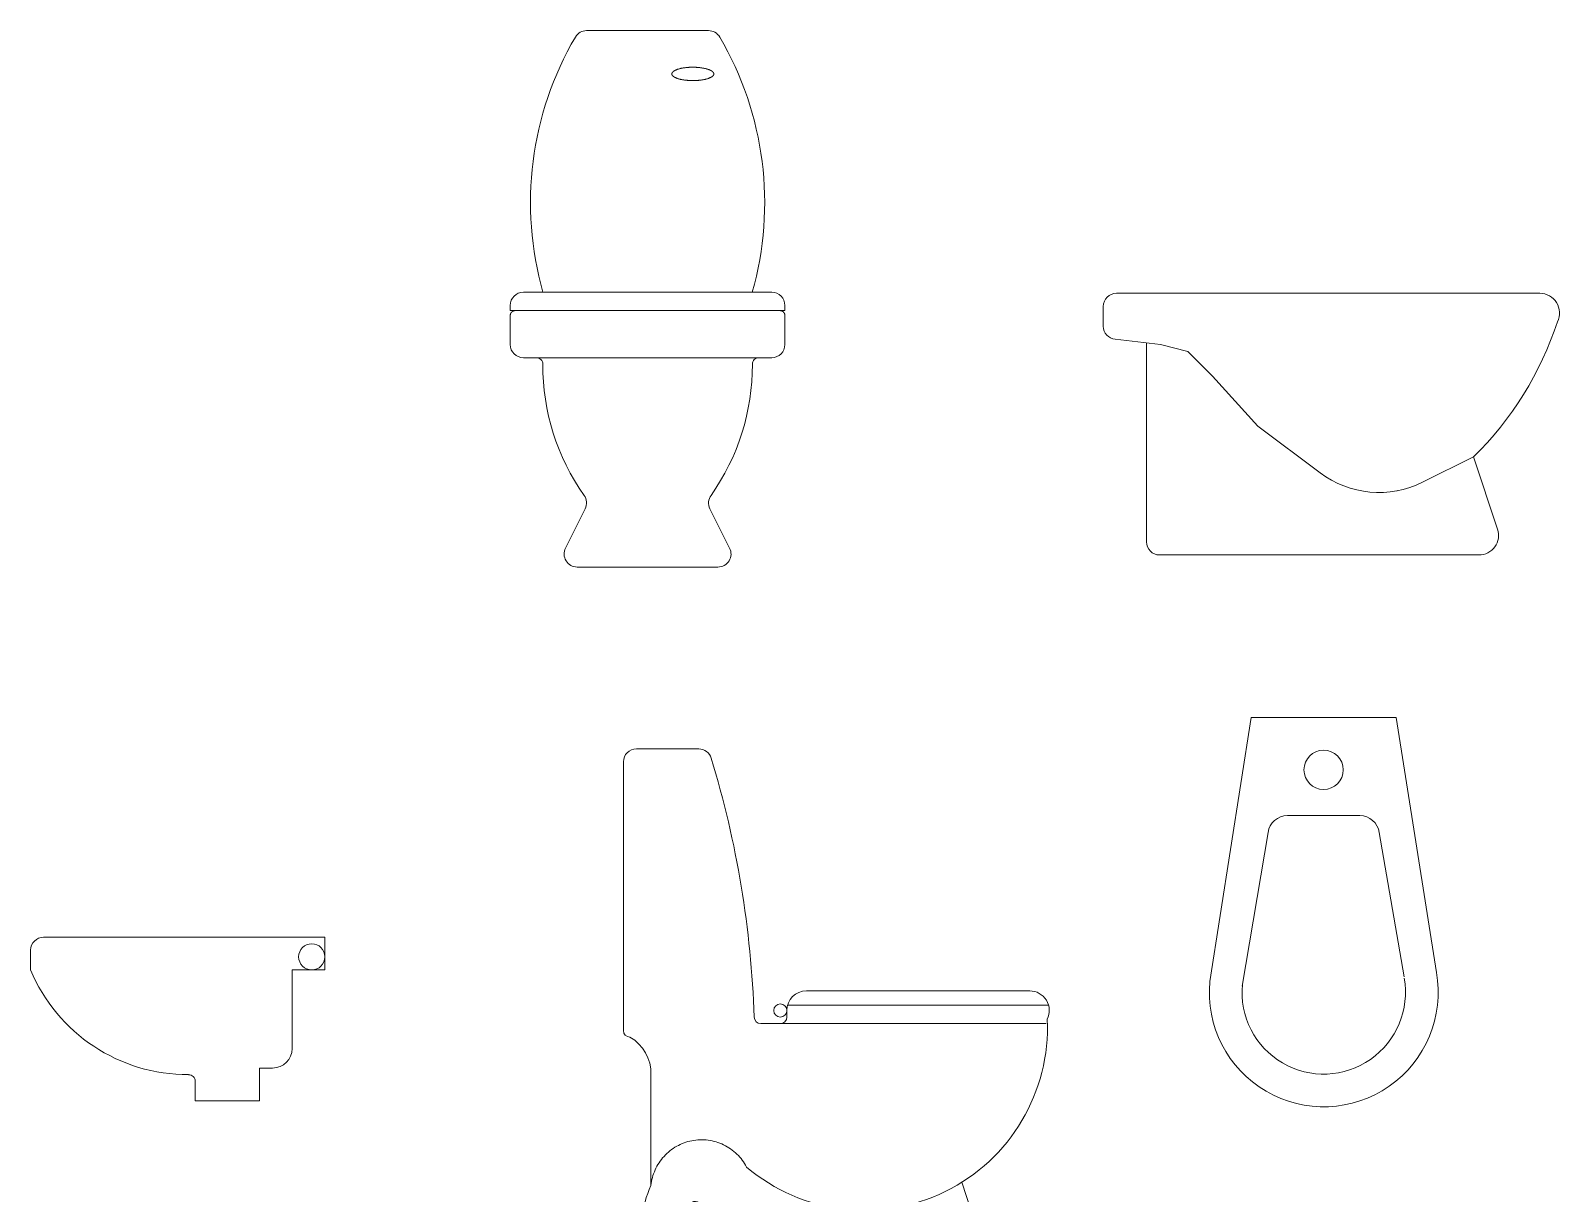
# Model space of a CAD drawing. Header units: centimetres. Extents: x -2385 to -1239, y 2078 to 3034.
# Drawn here: x -1665.9 to -1431.9, y 2856.2 to 3033.9 of the extents above; entities that cross this region are included whole.
import ezdxf

# ---------------------------------------------------------------- set-up
doc = ezdxf.new("R2010")
doc.units = ezdxf.units.CM
doc.header["$LTSCALE"] = 2.54
doc.layers.get('0').update_dxf_attribs({"lineweight": 18})

# ---------------------------------------------------------------- blocks, each defined once
blk = doc.blocks.new('Group-2')
for p, q in [((316.83, 265.13), (359.83, 265.13)), ((359.83, 265.13), (359.83, 260.13)), ((314.83, 263.13), (314.83, 260.13)), ((354.83, 260.13), (354.83, 248.13)), ((359.83, 260.13), (354.83, 260.13)), ((349.83, 245.13), (351.83, 245.13)), ((349.83, 240.13), (349.83, 245.13)), ((340.01, 243.11), (340.01, 240.13)), ((349.83, 240.13), (340.01, 240.13))]:
    blk.add_line(p, q)
blk.add_circle((357.83, 262.13), 2)
for centre, radius, start, end in [((316.83, 263.13), 2, 90, 180), ((338.89, 270.2), 26.08, 202.6894, 270.2465), ((351.83, 248.13), 3, 270, 0), ((339.01, 243.11), 1, 0, 90.2465)]:
    blk.add_arc(centre, radius, start, end)
blk = doc.blocks.new('Group-3')
at = {"linetype": 'Continuous'}
for p, q in [((418.51, 403.72), (399.88, 403.72)), ((390.2, 363.72), (393.2, 363.72)), ((428.2, 363.72), (425.2, 363.72)), ((388.2, 361.72), (388.2, 360.91)), ((430.2, 361.72), (430.2, 360.91)), ((388.2, 360.23), (388.2, 355.72)), ((430.2, 360.24), (430.2, 355.72)), ((390.2, 353.72), (392.18, 353.72)), ((428.2, 353.72), (426.22, 353.72)), ((396.64, 324.61), (399.65, 330.62)), ((421.75, 324.61), (418.74, 330.62)), ((419.96, 321.72), (398.43, 321.72))]:
    blk.add_line(p, q, dxfattribs=at)
for centre, radius, start, end in [((441.43, 377.41), 50.14, 149.6649, 195.845), ((399.88, 401.72), 2, 90, 149.6649), ((418.51, 401.72), 2, 30.3351, 90), ((376.97, 377.41), 50.14, 344.155, 30.3351), ((390.2, 361.72), 2, 90, 180), ((428.2, 361.72), 2, 0, 90), ((390.2, 355.72), 2, 180, 270), ((428.2, 355.72), 2, 270, 0), ((392.18, 352.72), 1, 359.71, 90), ((426.22, 352.72), 1, 90, 180.29), ((427.56, 352.54), 34.39, 179.71, 215.2867), ((390.83, 352.54), 34.39, 324.7133, 0.29), ((397.86, 331.52), 2, 333.4349, 35.2867), ((420.53, 331.52), 2, 144.7133, 206.5651), ((398.43, 323.72), 2, 153.4349, 270), ((419.96, 323.72), 2, 270, 26.5651)]:
    blk.add_arc(centre, radius, start, end, dxfattribs=at)
blk.add_open_spline([(419.33, 397.1), (419.32, 397.21), (419.21, 397.38), (419.05, 397.52), (418.83, 397.65), (418.36, 397.84), (417.61, 398.01), (416.65, 398.12), (416.12, 398.12), (415.58, 398.12), (414.63, 398.02), (413.87, 397.84), (413.41, 397.65), (413.19, 397.52), (413.03, 397.38), (412.91, 397.21), (412.91, 397.1), (412.91, 396.98), (413.03, 396.81), (413.19, 396.68), (413.41, 396.55), (413.87, 396.35), (414.63, 396.18), (415.58, 396.08), (416.12, 396.08), (416.65, 396.08), (417.61, 396.18), (418.37, 396.35), (418.83, 396.55), (419.05, 396.68), (419.21, 396.81), (419.32, 396.98), (419.33, 397.1)], degree=2, knots=[0, 0, 0, 1, 2, 3, 4, 5, 6, 7, 7, 8, 9, 10, 11, 12, 13, 14, 14, 15, 16, 17, 18, 19, 20, 21, 21, 22, 23, 24, 25, 26, 27, 28, 28, 28])
for points in [[(425.2, 363.72), (393.2, 363.72), (393.2, 363.72, 300), (425.2, 363.72, 300)], [(430.2, 360.91), (388.2, 360.91), (388.2, 360.91, 300), (430.2, 360.91, 300)], [(388.22, 360.35), (388.22, 360.35, 300), (388.21, 360.33, 300), (388.21, 360.33)], [(388.21, 360.33), (388.21, 360.33, 300), (388.21, 360.31, 300), (388.21, 360.31)], [(388.23, 360.39), (388.23, 360.39, 300), (388.22, 360.37, 300), (388.22, 360.37)], [(388.22, 360.37), (388.22, 360.37, 300), (388.22, 360.35, 300), (388.22, 360.35)], [(388.24, 360.43), (388.24, 360.43, 300), (388.23, 360.41, 300), (388.23, 360.41)], [(388.23, 360.41), (388.23, 360.41, 300), (388.23, 360.39, 300), (388.23, 360.39)], [(388.25, 360.45), (388.25, 360.45, 300), (388.24, 360.43, 300), (388.24, 360.43)], [(388.26, 360.46), (388.26, 360.46, 300), (388.25, 360.45, 300), (388.25, 360.45)], [(388.27, 360.5), (388.27, 360.5, 300), (388.26, 360.48, 300), (388.26, 360.48)], [(388.26, 360.48), (388.26, 360.48, 300), (388.26, 360.46, 300), (388.26, 360.46)], [(388.28, 360.52), (388.28, 360.52, 300), (388.27, 360.5, 300), (388.27, 360.5)], [(388.29, 360.54), (388.29, 360.54, 300), (388.28, 360.52, 300), (388.28, 360.52)], [(388.3, 360.55), (388.3, 360.55, 300), (388.29, 360.54, 300), (388.29, 360.54)], [(388.31, 360.57), (388.31, 360.57, 300), (388.3, 360.55, 300), (388.3, 360.55)], [(388.32, 360.59), (388.32, 360.59, 300), (388.31, 360.57, 300), (388.31, 360.57)], [(388.34, 360.6), (388.34, 360.6, 300), (388.32, 360.59, 300), (388.32, 360.59)], [(388.35, 360.62), (388.35, 360.62, 300), (388.34, 360.6, 300), (388.34, 360.6)], [(388.36, 360.64), (388.36, 360.64, 300), (388.35, 360.62, 300), (388.35, 360.62)], [(388.37, 360.65), (388.37, 360.65, 300), (388.36, 360.64, 300), (388.36, 360.64)], [(388.39, 360.67), (388.39, 360.67, 300), (388.37, 360.65, 300), (388.37, 360.65)], [(388.4, 360.68), (388.4, 360.68, 300), (388.39, 360.67, 300), (388.39, 360.67)], [(388.41, 360.7), (388.41, 360.7, 300), (388.4, 360.68, 300), (388.4, 360.68)], [(388.43, 360.71), (388.43, 360.71, 300), (388.41, 360.7, 300), (388.41, 360.7)], [(388.44, 360.72), (388.44, 360.72, 300), (388.43, 360.71, 300), (388.43, 360.71)], [(388.46, 360.74), (388.46, 360.74, 300), (388.44, 360.72, 300), (388.44, 360.72)], [(388.47, 360.75), (388.47, 360.75, 300), (388.46, 360.74, 300), (388.46, 360.74)], [(388.49, 360.76), (388.49, 360.76, 300), (388.47, 360.75, 300), (388.47, 360.75)], [(388.51, 360.77), (388.51, 360.77, 300), (388.49, 360.76, 300), (388.49, 360.76)], [(388.52, 360.79), (388.52, 360.79, 300), (388.51, 360.77, 300), (388.51, 360.77)], [(388.54, 360.8), (388.54, 360.8, 300), (388.52, 360.79, 300), (388.52, 360.79)], [(388.56, 360.81), (388.56, 360.81, 300), (388.54, 360.8, 300), (388.54, 360.8)], [(388.58, 360.82), (388.58, 360.82, 300), (388.56, 360.81, 300), (388.56, 360.81)], [(388.59, 360.83), (388.59, 360.83, 300), (388.58, 360.82, 300), (388.58, 360.82)], [(388.61, 360.84), (388.61, 360.84, 300), (388.59, 360.83, 300), (388.59, 360.83)], [(388.63, 360.85), (388.63, 360.85, 300), (388.61, 360.84, 300), (388.61, 360.84)], [(388.65, 360.85), (388.65, 360.85, 300), (388.63, 360.85, 300), (388.63, 360.85)], [(388.67, 360.86), (388.67, 360.86, 300), (388.65, 360.85, 300), (388.65, 360.85)], [(388.69, 360.87), (388.69, 360.87, 300), (388.67, 360.86, 300), (388.67, 360.86)], [(388.7, 360.88), (388.7, 360.88, 300), (388.69, 360.87, 300), (388.69, 360.87)], [(388.72, 360.88), (388.72, 360.88, 300), (388.7, 360.88, 300), (388.7, 360.88)], [(388.74, 360.89), (388.74, 360.89, 300), (388.72, 360.88, 300), (388.72, 360.88)], [(388.76, 360.89), (388.76, 360.89, 300), (388.74, 360.89, 300), (388.74, 360.89)], [(388.78, 360.9), (388.78, 360.9, 300), (388.76, 360.89, 300), (388.76, 360.89)], [(388.8, 360.9), (388.8, 360.9, 300), (388.78, 360.9, 300), (388.78, 360.9)], [(388.82, 360.9), (388.82, 360.9, 300), (388.8, 360.9, 300), (388.8, 360.9)], [(388.84, 360.91), (388.84, 360.91, 300), (388.82, 360.9, 300), (388.82, 360.9)], [(388.86, 360.91), (388.86, 360.91, 300), (388.84, 360.91, 300), (388.84, 360.91)], [(388.88, 360.91), (388.88, 360.91, 300), (388.86, 360.91, 300), (388.86, 360.91)], [(388.9, 360.91), (388.9, 360.91, 300), (388.88, 360.91, 300), (388.88, 360.91)], [(388.92, 360.91), (388.92, 360.91, 300), (388.9, 360.91, 300), (388.9, 360.91)], [(388.94, 360.91), (388.94, 360.91, 300), (388.92, 360.91, 300), (388.92, 360.91)], [(388.96, 360.91), (388.96, 360.91, 300), (388.94, 360.91, 300), (388.94, 360.91)], [(388.98, 360.91), (388.98, 360.91, 300), (388.96, 360.91, 300), (388.96, 360.91)], [(389, 360.91), (389, 360.91, 300), (388.98, 360.91, 300), (388.98, 360.91)], [(429.47, 360.91), (429.47, 360.91, 300), (429.45, 360.91, 300), (429.45, 360.91)], [(429.49, 360.91), (429.49, 360.91, 300), (429.47, 360.91, 300), (429.47, 360.91)], [(429.51, 360.91), (429.51, 360.91, 300), (429.49, 360.91, 300), (429.49, 360.91)], [(429.53, 360.91), (429.53, 360.91, 300), (429.51, 360.91, 300), (429.51, 360.91)], [(429.55, 360.9), (429.55, 360.9, 300), (429.53, 360.91, 300), (429.53, 360.91)], [(429.57, 360.9), (429.57, 360.9, 300), (429.55, 360.9, 300), (429.55, 360.9)], [(429.59, 360.9), (429.59, 360.9, 300), (429.57, 360.9, 300), (429.57, 360.9)], [(429.61, 360.89), (429.61, 360.89, 300), (429.59, 360.9, 300), (429.59, 360.9)], [(429.62, 360.89), (429.62, 360.89, 300), (429.61, 360.89, 300), (429.61, 360.89)], [(429.64, 360.89), (429.64, 360.89, 300), (429.62, 360.89, 300), (429.62, 360.89)], [(429.66, 360.88), (429.66, 360.88, 300), (429.64, 360.89, 300), (429.64, 360.89)], [(429.68, 360.87), (429.68, 360.87, 300), (429.66, 360.88, 300), (429.66, 360.88)], [(429.7, 360.87), (429.7, 360.87, 300), (429.68, 360.87, 300), (429.68, 360.87)], [(429.72, 360.86), (429.72, 360.86, 300), (429.7, 360.87, 300), (429.7, 360.87)], [(429.74, 360.85), (429.74, 360.85, 300), (429.72, 360.86, 300), (429.72, 360.86)], [(429.75, 360.85), (429.75, 360.85, 300), (429.74, 360.85, 300), (429.74, 360.85)], [(429.77, 360.84), (429.77, 360.84, 300), (429.75, 360.85, 300), (429.75, 360.85)], [(429.79, 360.83), (429.79, 360.83, 300), (429.77, 360.84, 300), (429.77, 360.84)], [(429.81, 360.82), (429.81, 360.82, 300), (429.79, 360.83, 300), (429.79, 360.83)], [(429.82, 360.81), (429.82, 360.81, 300), (429.81, 360.82, 300), (429.81, 360.82)], [(429.84, 360.8), (429.84, 360.8, 300), (429.82, 360.81, 300), (429.82, 360.81)], [(429.86, 360.79), (429.86, 360.79, 300), (429.84, 360.8, 300), (429.84, 360.8)], [(429.87, 360.78), (429.87, 360.78, 300), (429.86, 360.79, 300), (429.86, 360.79)], [(429.89, 360.77), (429.89, 360.77, 300), (429.87, 360.78, 300), (429.87, 360.78)], [(429.91, 360.76), (429.91, 360.76, 300), (429.89, 360.77, 300), (429.89, 360.77)], [(429.92, 360.75), (429.92, 360.75, 300), (429.91, 360.76, 300), (429.91, 360.76)], [(429.94, 360.73), (429.94, 360.73, 300), (429.92, 360.75, 300), (429.92, 360.75)], [(429.95, 360.72), (429.95, 360.72, 300), (429.94, 360.73, 300), (429.94, 360.73)], [(429.97, 360.71), (429.97, 360.71, 300), (429.95, 360.72, 300), (429.95, 360.72)], [(429.98, 360.69), (429.98, 360.69, 300), (429.97, 360.71, 300), (429.97, 360.71)], [(429.99, 360.68), (429.99, 360.68, 300), (429.98, 360.69, 300), (429.98, 360.69)], [(430.01, 360.67), (430.01, 360.67, 300), (429.99, 360.68, 300), (429.99, 360.68)], [(430.02, 360.65), (430.02, 360.65, 300), (430.01, 360.67, 300), (430.01, 360.67)], [(430.03, 360.64), (430.03, 360.64, 300), (430.02, 360.65, 300), (430.02, 360.65)], [(430.04, 360.62), (430.04, 360.62, 300), (430.03, 360.64, 300), (430.03, 360.64)], [(430.06, 360.6), (430.06, 360.6, 300), (430.04, 360.62, 300), (430.04, 360.62)], [(430.07, 360.59), (430.07, 360.59, 300), (430.06, 360.6, 300), (430.06, 360.6)], [(430.08, 360.57), (430.08, 360.57, 300), (430.07, 360.59, 300), (430.07, 360.59)], [(430.09, 360.56), (430.09, 360.56, 300), (430.08, 360.57, 300), (430.08, 360.57)], [(430.1, 360.54), (430.1, 360.54, 300), (430.09, 360.56, 300), (430.09, 360.56)], [(430.11, 360.52), (430.11, 360.52, 300), (430.1, 360.54, 300), (430.1, 360.54)], [(430.12, 360.5), (430.12, 360.5, 300), (430.11, 360.52, 300), (430.11, 360.52)], [(430.13, 360.49), (430.13, 360.49, 300), (430.12, 360.5, 300), (430.12, 360.5)], [(430.13, 360.47), (430.13, 360.47, 300), (430.13, 360.49, 300), (430.13, 360.49)], [(430.14, 360.45), (430.14, 360.45, 300), (430.13, 360.47, 300), (430.13, 360.47)], [(430.15, 360.43), (430.15, 360.43, 300), (430.14, 360.45, 300), (430.14, 360.45)], [(430.16, 360.42), (430.16, 360.42, 300), (430.15, 360.43, 300), (430.15, 360.43)], [(430.16, 360.4), (430.16, 360.4, 300), (430.16, 360.42, 300), (430.16, 360.42)], [(430.17, 360.38), (430.17, 360.38, 300), (430.16, 360.4, 300), (430.16, 360.4)], [(430.17, 360.36), (430.17, 360.36, 300), (430.17, 360.38, 300), (430.17, 360.38)], [(430.18, 360.34), (430.18, 360.34, 300), (430.17, 360.36, 300), (430.17, 360.36)], [(430.18, 360.32), (430.18, 360.32, 300), (430.18, 360.34, 300), (430.18, 360.34)], [(388.2, 360.23), (388.2, 360.23, 300), (388.19, 360.21, 300), (388.19, 360.21)], [(388.19, 360.21), (388.19, 360.21, 300), (388.19, 360.19, 300), (388.19, 360.19)], [(388.19, 360.19), (388.19, 360.19, 300), (388.19, 360.17, 300), (388.19, 360.17)], [(388.19, 360.17), (388.19, 360.17, 300), (388.19, 360.15, 300), (388.19, 360.15)], [(388.19, 360.15), (388.19, 360.15, 300), (388.19, 360.13, 300), (388.19, 360.13)], [(388.19, 360.13), (388.19, 360.13, 300), (388.2, 360.11, 300), (388.2, 360.11)], [(388.21, 360.31), (388.21, 360.31, 300), (388.2, 360.29, 300), (388.2, 360.29)], [(388.2, 360.29), (388.2, 360.29, 300), (388.2, 360.27, 300), (388.2, 360.27)], [(388.2, 360.27), (388.2, 360.27, 300), (388.2, 360.25, 300), (388.2, 360.25)], [(388.2, 360.25), (388.2, 360.25, 300), (388.2, 360.23, 300), (388.2, 360.23)], [(430.19, 360.3), (430.19, 360.3, 300), (430.18, 360.32, 300), (430.18, 360.32)], [(430.19, 360.28), (430.19, 360.28, 300), (430.19, 360.3, 300), (430.19, 360.3)], [(430.19, 360.26), (430.19, 360.26, 300), (430.19, 360.28, 300), (430.19, 360.28)], [(430.2, 360.24), (430.2, 360.24, 300), (430.19, 360.26, 300), (430.19, 360.26)], [(430.2, 360.22), (430.2, 360.22, 300), (430.2, 360.24, 300), (430.2, 360.24)], [(430.2, 360.2), (430.2, 360.2, 300), (430.2, 360.22, 300), (430.2, 360.22)], [(430.2, 360.19), (430.2, 360.19, 300), (430.2, 360.2, 300), (430.2, 360.2)], [(430.2, 360.17), (430.2, 360.17, 300), (430.2, 360.19, 300), (430.2, 360.19)], [(430.2, 360.15), (430.2, 360.15, 300), (430.2, 360.17, 300), (430.2, 360.17)], [(430.2, 360.13), (430.2, 360.13, 300), (430.2, 360.15, 300), (430.2, 360.15)], [(430.2, 360.11), (430.2, 360.11, 300), (430.2, 360.13, 300), (430.2, 360.13)], [(430.2, 360.09), (430.2, 360.09, 300), (430.2, 360.11, 300), (430.2, 360.11)], [(392.18, 353.72), (426.22, 353.72), (426.22, 353.72, 300), (392.18, 353.72, 300)]]:
    blk.add_3dface(points)
blk = doc.blocks.new('Group-4')
at = {"linetype": 'Continuous'}
for p, q in [((407.5, 293.92), (417.02, 293.92)), ((405.5, 250.86), (405.5, 291.92)), ((467.64, 256.92), (433.5, 256.92)), ((430.5, 252.92), (430.5, 253.92)), ((426.5, 251.92), (429.5, 251.92)), ((409.71, 227.16), (409.71, 244.14)), ((461.18, 215.87), (457.25, 227.66)), ((415.5, 216.92), (415.5, 223.75)), ((417.32, 224.32), (422.5, 216.92)), ((407.5, 216.92), (408.5, 216.92)), ((415.5, 216.92), (416.5, 216.92)), ((422.5, 213.92), (422.5, 216.92)), ((405.5, 213.92), (405.5, 214.92)), ((418.5, 214.92), (418.5, 213.92)), ((407.5, 211.92), (416.5, 211.92)), ((424.5, 211.92), (458.33, 211.92))]:
    blk.add_line(p, q, dxfattribs=at)
blk.add_circle((429.5, 253.92), 1, dxfattribs=at)
for centre, radius, start, end in [((407.5, 291.92), 2, 90, 180), ((417.02, 291.92), 2, 16.9372, 90), ((272.41, 247.88), 153.17, 1.8853, 16.9372), ((433.5, 253.92), 3, 90, 180), ((467.64, 253.92), 3, 333.4349, 90), ((426.5, 252.92), 1, 180, 270), ((429.5, 252.92), 1, 270, 0), ((406.5, 250.86), 1, 180, 270), ((442.39, 251.35), 27.97, 229.8187, 2.5074), ((403.21, 244.24), 6.51, 359.0994, 59.6341), ((424.85, 220.17), 16.67, 155.206, 191.2282), ((416.5, 223.75), 1, 34.992, 180), ((407.5, 214.92), 2, 90, 180), ((416.5, 214.92), 2, 0, 90), ((458.33, 214.92), 3, 270, 18.4349), ((407.5, 213.92), 2, 180, 270), ((416.5, 213.92), 2, 270, 0), ((424.5, 213.92), 2, 180, 270)]:
    blk.add_arc(centre, radius, start, end, dxfattribs=at)
for points in [[(430.61, 254.73), (470.53, 254.73), (470.53, 254.73, 300), (430.61, 254.73, 300)], [(429.5, 251.92), (470.15, 251.92), (470.15, 251.92, 300), (429.5, 251.92, 300)], [(415.97, 234.02), (415.97, 234.02, 300), (415.67, 233.95, 300), (415.67, 233.95)], [(416.28, 234.07), (416.28, 234.07, 300), (415.97, 234.02, 300), (415.97, 234.02)], [(416.59, 234.11), (416.59, 234.11, 300), (416.28, 234.07, 300), (416.28, 234.07)], [(416.9, 234.14), (416.9, 234.14, 300), (416.59, 234.11, 300), (416.59, 234.11)], [(417.21, 234.16), (417.21, 234.16, 300), (416.9, 234.14, 300), (416.9, 234.14)], [(417.52, 234.16), (417.52, 234.16, 300), (417.21, 234.16, 300), (417.21, 234.16)], [(417.83, 234.15), (417.83, 234.15, 300), (417.52, 234.16, 300), (417.52, 234.16)], [(418.14, 234.13), (418.14, 234.13, 300), (417.83, 234.15, 300), (417.83, 234.15)], [(418.45, 234.1), (418.45, 234.1, 300), (418.14, 234.13, 300), (418.14, 234.13)], [(418.76, 234.05), (418.76, 234.05, 300), (418.45, 234.1, 300), (418.45, 234.1)], [(419.06, 233.99), (419.06, 233.99, 300), (418.76, 234.05, 300), (418.76, 234.05)], [(419.37, 233.92), (419.37, 233.92, 300), (419.06, 233.99, 300), (419.06, 233.99)], [(411.92, 231.85), (411.92, 231.85, 300), (411.71, 231.63, 300), (411.71, 231.63)], [(412.14, 232.07), (412.14, 232.07, 300), (411.92, 231.85, 300), (411.92, 231.85)], [(412.38, 232.28), (412.38, 232.28, 300), (412.14, 232.07, 300), (412.14, 232.07)], [(412.62, 232.47), (412.62, 232.47, 300), (412.38, 232.28, 300), (412.38, 232.28)], [(412.86, 232.66), (412.86, 232.66, 300), (412.62, 232.47, 300), (412.62, 232.47)], [(413.12, 232.84), (413.12, 232.84, 300), (412.86, 232.66, 300), (412.86, 232.66)], [(413.38, 233.01), (413.38, 233.01, 300), (413.12, 232.84, 300), (413.12, 232.84)], [(413.65, 233.17), (413.65, 233.17, 300), (413.38, 233.01, 300), (413.38, 233.01)], [(413.92, 233.31), (413.92, 233.31, 300), (413.65, 233.17, 300), (413.65, 233.17)], [(414.2, 233.45), (414.2, 233.45, 300), (413.92, 233.31, 300), (413.92, 233.31)], [(414.49, 233.57), (414.49, 233.57, 300), (414.2, 233.45, 300), (414.2, 233.45)], [(414.78, 233.69), (414.78, 233.69, 300), (414.49, 233.57, 300), (414.49, 233.57)], [(415.07, 233.79), (415.07, 233.79, 300), (414.78, 233.69, 300), (414.78, 233.69)], [(415.37, 233.88), (415.37, 233.88, 300), (415.07, 233.79, 300), (415.07, 233.79)], [(415.67, 233.95), (415.67, 233.95, 300), (415.37, 233.88, 300), (415.37, 233.88)], [(419.67, 233.84), (419.67, 233.84, 300), (419.37, 233.92, 300), (419.37, 233.92)], [(419.96, 233.74), (419.96, 233.74, 300), (419.67, 233.84, 300), (419.67, 233.84)], [(420.25, 233.64), (420.25, 233.64, 300), (419.96, 233.74, 300), (419.96, 233.74)], [(420.54, 233.52), (420.54, 233.52, 300), (420.25, 233.64, 300), (420.25, 233.64)], [(420.83, 233.39), (420.83, 233.39, 300), (420.54, 233.52, 300), (420.54, 233.52)], [(421.1, 233.25), (421.1, 233.25, 300), (420.83, 233.39, 300), (420.83, 233.39)], [(421.37, 233.1), (421.37, 233.1, 300), (421.1, 233.25, 300), (421.1, 233.25)], [(421.64, 232.94), (421.64, 232.94, 300), (421.37, 233.1, 300), (421.37, 233.1)], [(421.9, 232.76), (421.9, 232.76, 300), (421.64, 232.94, 300), (421.64, 232.94)], [(422.15, 232.58), (422.15, 232.58, 300), (421.9, 232.76, 300), (421.9, 232.76)], [(422.39, 232.39), (422.39, 232.39, 300), (422.15, 232.58, 300), (422.15, 232.58)], [(422.63, 232.18), (422.63, 232.18, 300), (422.39, 232.39, 300), (422.39, 232.39)], [(422.86, 231.97), (422.86, 231.97, 300), (422.63, 232.18, 300), (422.63, 232.18)], [(423.08, 231.75), (423.08, 231.75, 300), (422.86, 231.97, 300), (422.86, 231.97)], [(423.29, 231.52), (423.29, 231.52, 300), (423.08, 231.75, 300), (423.08, 231.75)], [(410.35, 229.55), (410.35, 229.55, 300), (410.23, 229.27, 300), (410.23, 229.27)], [(410.48, 229.83), (410.48, 229.83, 300), (410.35, 229.55, 300), (410.35, 229.55)], [(410.63, 230.11), (410.63, 230.11, 300), (410.48, 229.83, 300), (410.48, 229.83)], [(410.78, 230.38), (410.78, 230.38, 300), (410.63, 230.11, 300), (410.63, 230.11)], [(410.95, 230.64), (410.95, 230.64, 300), (410.78, 230.38, 300), (410.78, 230.38)], [(411.12, 230.9), (411.12, 230.9, 300), (410.95, 230.64, 300), (410.95, 230.64)], [(411.31, 231.15), (411.31, 231.15, 300), (411.12, 230.9, 300), (411.12, 230.9)], [(411.5, 231.39), (411.5, 231.39, 300), (411.31, 231.15, 300), (411.31, 231.15)], [(411.71, 231.63), (411.71, 231.63, 300), (411.5, 231.39, 300), (411.5, 231.39)], [(423.49, 231.28), (423.49, 231.28, 300), (423.29, 231.52, 300), (423.29, 231.52)], [(423.68, 231.04), (423.68, 231.04, 300), (423.49, 231.28, 300), (423.49, 231.28)], [(423.86, 230.79), (423.86, 230.79, 300), (423.68, 231.04, 300), (423.68, 231.04)], [(424.03, 230.53), (424.03, 230.53, 300), (423.86, 230.79, 300), (423.86, 230.79)], [(424.19, 230.26), (424.19, 230.26, 300), (424.03, 230.53, 300), (424.03, 230.53)], [(424.34, 229.99), (424.34, 229.99, 300), (424.19, 230.26, 300), (424.19, 230.26)], [(409.75, 227.47), (409.75, 227.47, 300), (409.71, 227.16, 300), (409.71, 227.16)], [(409.8, 227.77), (409.8, 227.77, 300), (409.75, 227.47, 300), (409.75, 227.47)], [(409.86, 228.08), (409.86, 228.08, 300), (409.8, 227.77, 300), (409.8, 227.77)], [(409.94, 228.38), (409.94, 228.38, 300), (409.86, 228.08, 300), (409.86, 228.08)], [(410.02, 228.68), (410.02, 228.68, 300), (409.94, 228.38, 300), (409.94, 228.38)], [(410.12, 228.98), (410.12, 228.98, 300), (410.02, 228.68, 300), (410.02, 228.68)], [(410.23, 229.27), (410.23, 229.27, 300), (410.12, 228.98, 300), (410.12, 228.98)]]:
    blk.add_3dface(points)
blk = doc.blocks.new('Group-9')
for p, q in [((495.19, 258.34), (501.5, 298.72)), ((523.68, 298.72), (501.5, 298.72)), ((529.84, 259.74), (523.68, 298.72)), ((518.12, 283.72), (507.07, 283.72)), ((500.14, 257.66), (504.1, 281.14)), ((524.89, 259.05), (521.09, 281.14))]:
    blk.add_line(p, q)
blk.add_circle((512.59, 290.72), 3)
for centre, radius, start, end in [((507.07, 280.72), 3, 90, 172.0754), ((518.12, 280.72), 3, 7.9779, 90), ((512.61, 256.7), 17.5, 174.5961, 10.0247), ((512.61, 256.7), 12.5, 174.5961, 10.0247)]:
    blk.add_arc(centre, radius, start, end)
blk = doc.blocks.new('Group-10')
for p, q in [((545.66, 363.56), (480.9, 363.56)), ((478.9, 361.56), (478.9, 358.53)), ((487.65, 355.72), (480.72, 356.53)), ((485.51, 325.56), (485.51, 355.97)), ((491.8, 354.68), (487.65, 355.72)), ((495.62, 350.87), (491.8, 354.68)), ((502.55, 343.25), (495.62, 350.87)), ((512.05, 336.12), (502.55, 343.25)), ((535.51, 338.56), (527.72, 334.69)), ((539.19, 327.51), (535.51, 338.56)), ((487.51, 323.56), (536.35, 323.56))]:
    blk.add_line(p, q)
for centre, radius, start, end in [((480.9, 361.56), 2, 90, 180), ((545.66, 360.56), 3, 333.4349, 90), ((480.9, 358.53), 2, 180, 264.8056), ((500.06, 374.89), 50.76, 314.2991, 342.019), ((521.05, 348.12), 15, 233.1301, 296.4155), ((524.46, 335.3), 2, 252.0721, 252.9257), ((487.51, 325.56), 2, 180, 270), ((536.35, 326.56), 3, 270, 18.4349)]:
    blk.add_arc(centre, radius, start, end)

msp = doc.modelspace()

# ---------------------------------------------------------------- block references
for name in ['Group-3', 'Group-10', 'Group-9', 'Group-4', 'Group-2']:
    msp.add_blockref(name, (-1980.7, 2630.22))

doc.saveas('drawing.dxf')
